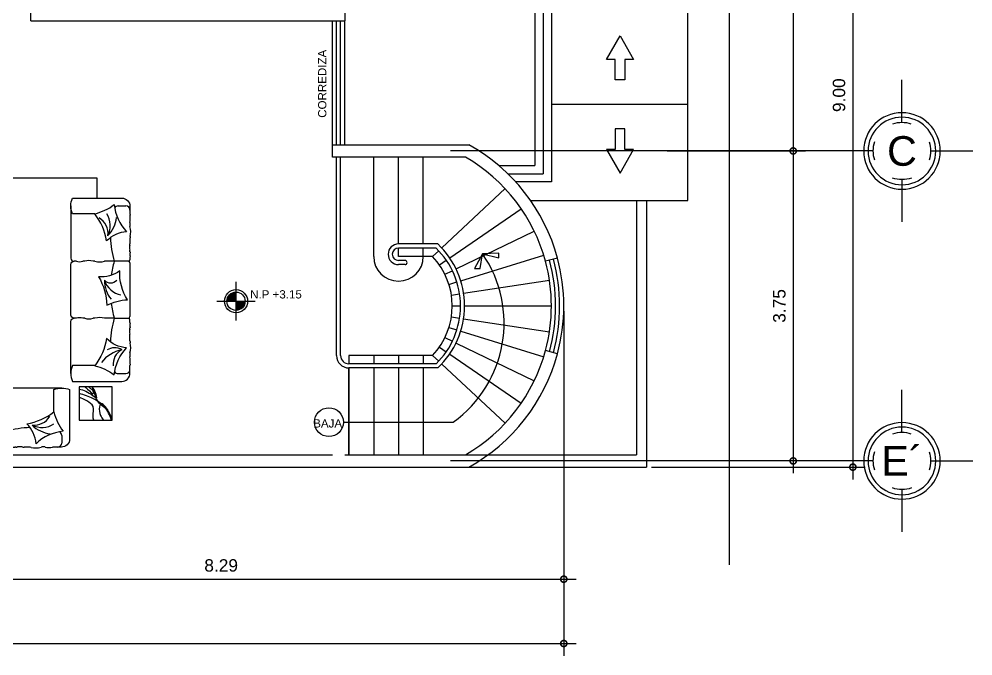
# Model space of a CAD drawing. Header units: inches. Extents: x -370 to 18, y -197 to 199.
# Drawn here: x -274.27 to -262.73, y 103 to 110.7 of the extents above; entities that cross this region are included whole.
import ezdxf
from ezdxf.enums import TextEntityAlignment as Align

# ---------------------------------------------------------------- set-up
doc = ezdxf.new("R2010")
doc.units = ezdxf.units.IN
doc.header["$MEASUREMENT"] = 0
doc.header["$PDMODE"] = 34
doc.header["$PDSIZE"] = 0.2
doc.linetypes.add('CENTER2', pattern=[28.575, 19.05, -3.175, 3.175, -3.175])
doc.layers.add('artefactos', color=1, linetype='Continuous')
doc.layers.add('MUEBLES', color=7, linetype='Continuous')
doc.styles.get("Standard").update_dxf_attribs({"font": 'arial.ttf'})
doc.linetypes.add('ZIGZAG', pattern='A,0.0001,-0.2,[131,ltypeshp.shx,S=0.2,R=0,X=-0.2,Y=0],-0.4,[131,ltypeshp.shx,S=0.2,R=180,X=0.2,Y=0],-0.2', length=0.8001)
doc.dimstyles.new('E100', dxfattribs={"dimtxt": 0.15, "dimasz": 0.15, "dimexe": 0.15, "dimexo": 0.0625, "dimgap": 0.09, "dimtad": 1, "dimzin": 0, "dimdsep": 46, "dimtxsty": 'Standard', "dimblk": 'DOTSMALL', "dimcen": 0.09, "dimdle": 0.15, "dimclrd": 1, "dimclre": 1, "dimclrt": 2, "dimazin": 0, "dimtfac": 1, "dimtofl": 0, "dimtmove": 1, "dimatfit": 1, "dimldrblk": 'OPEN90', "dimfxl": 1, "dimtolj": 1, "dimtzin": 0, "dimarcsym": 0})

# ---------------------------------------------------------------- blocks, each defined once
blk = doc.blocks.new('mueble 3')
at = {"layer": 'artefactos', "color": 1}
for p, q in [((-0.619, 0), (-0.557, 0)), ((-0.324, 0), (0.324, 0)), ((0.619, 0), (0.557, 0)), ((0.619, 0), (0.557, 0)), ((0.964, 0), (0.916, 0)), ((-1.014, -0.142), (-1.014, -0.05)), ((-1.014, -0.142), (-1.014, -0.05)), ((-0.964, 0), (-0.916, 0)), ((-0.459, 0), (-0.462, 0)), ((-0.395, 0), (-0.364, 0)), ((-0.344, -0.02), (-0.344, -0.309)), ((-0.344, -0.02), (-0.344, -0.309)), ((0.344, -0.191), (0.344, -0.02)), ((0.395, 0), (0.364, 0)), ((0.395, 0), (0.364, 0)), ((0.462, 0), (0.459, 0)), ((0.459, 0), (0.462, 0)), ((0.964, 0), (0.916, 0)), ((1.014, -0.142), (1.014, -0.05)), ((-0.344, -0.424), (-0.344, -0.447)), ((-0.344, -0.424), (-0.344, -0.447)), ((-0.344, -0.546), (-0.344, -0.572)), ((-0.344, -0.546), (-0.344, -0.572)), ((-0.344, -0.648), (-0.344, -0.677)), ((-0.344, -0.648), (-0.344, -0.677)), ((-1.014, -0.715), (-0.918, -0.715)), ((1.014, -0.715), (0.918, -0.715))]:
    blk.add_line(p, q, dxfattribs=at)
for points in [[(-0.918, -0.426), (-0.918, -0.696, -0.2), (-1.109, -0.696), (-1.109, -0.1, -0.414214), (-1.009, 0), (-0.964, 0)], [(0.918, -0.426), (0.918, -0.696, 0.2), (1.109, -0.696), (1.109, -0.1, 0.414214), (1.009, 0), (0.964, 0)], [(-0.918, -0.715), (-0.382, -0.715, 0.414214), (-0.344, -0.677, 0.414214)], [(0.344, -0.648), (0.344, -0.677, -0.414214), (0.306, -0.715), (-0.306, -0.715, -0.414214), (-0.344, -0.677)], [(0.918, -0.715), (0.382, -0.715, -0.414214), (0.344, -0.677, -0.414214)]]:
    blk.add_lwpolyline(points, format="xyb", dxfattribs=at)
for points in [[(-0.702, -0.041, 0.188011), (-0.59, -0.283, 0.130529), (-0.92, -0.427, 0.110936), (-1.03, -0.192, 0.162859)], [(-0.227, -0.124, -0.188011), (-0.158, -0.381, -0.130529), (0.188, -0.28, -0.110936), (0.12, -0.029, -0.162859)], [(0.702, -0.041, -0.188011), (0.59, -0.283, -0.130529), (0.92, -0.427, -0.110936), (1.03, -0.192, -0.162859)]]:
    blk.add_lwpolyline(points, format="xyb", close=True, dxfattribs=at)
for points in [[(-0.344, -0.188), (-0.344, -0.309)], [(0.344, -0.188), (0.344, -0.309)], [(0.344, -0.424), (0.344, -0.447)], [(0.344, -0.546), (0.344, -0.572)]]:
    blk.add_lwpolyline(points, dxfattribs=at)
for centre, radius, start, end in [((-0.916, 0.1), 0.1, 270, 278.0558), ((-0.865, -0.261), 0.265, 78.495, 98.0558), ((-0.792, 0.096), 0.1, 258.495, 286.1875), ((-0.699, -0.227), 0.236, 76.2743, 106.1875), ((-0.619, 0.1), 0.1, 256.2743, 270), ((-0.462, 0.1), 0.1, 270, 278.3033), ((-0.428, -0.129), 0.131, 81.6967, 98.3033), ((-0.395, 0.1), 0.1, 261.6967, 270), ((0.395, 0.1), 0.1, 270, 278.3033), ((0.428, -0.129), 0.131, 81.6967, 98.3033), ((0.462, 0.1), 0.1, 261.6967, 270), ((0.619, 0.1), 0.1, 270, 283.7257), ((0.699, -0.227), 0.236, 73.8125, 103.7257), ((0.792, 0.096), 0.1, 253.8125, 281.505), ((0.865, -0.261), 0.265, 81.9442, 101.505), ((0.916, 0.1), 0.1, 261.9442, 270), ((-0.964, -0.05), 0.05, 90, 180), ((-0.557, -0.1), 0.1, 78.1557, 90), ((-0.508, 0.132), 0.137, 258.1557, 281.8443), ((-0.459, -0.1), 0.1, 90, 101.8443), ((-0.364, -0.02), 0.02, 0, 90), ((-0.324, -0.02), 0.02, 90, 180), ((-0.2, -0.054), 0.269, 288.5733, 347.7227), ((0.324, -0.02), 0.02, 0, 90), ((0.364, -0.02), 0.02, 90, 180), ((0.459, -0.1), 0.1, 78.1557, 90), ((0.508, 0.132), 0.137, 258.1557, 281.8443), ((0.557, -0.1), 0.1, 90, 101.8443), ((0.87, -0.187), 0.168, 148.6915, 212.7243), ((1.139, -0.014), 0.421, 191.7546, 231.9312), ((0.902, -0.007), 0.198, 207.9549, 275.6386), ((0.964, -0.05), 0.05, 0, 90), ((-0.964, -0.142), 0.05, 180, 240.317), ((-0.915, -0.527), 0.367, 44.9344, 83.6555), ((-0.659, 0.854), 1.091, 271.5025, 286.7771), ((0, 1.061), 1.299, 254.6304, 262.2964), ((-0.181, -0.236), 0.0985, 312.6465, 49.4641), ((-0.114, 0.058), 0.367, 269.9344, 308.6555), ((0, 1.061), 1.299, 277.2202, 285.3696), ((0.659, 0.854), 1.091, 253.2229, 268.4975), ((0.964, -0.142), 0.05, 299.683, 0), ((-0.774, -0.508), 0.269, 63.5733, 122.7227), ((-0.681, -0.483), 0.217, 83.0467, 149.6684), ((-0.535, -0.366), 0.199, 343.1656, 16.8344), ((0.535, -0.366), 0.199, 163.1656, 196.8344), ((-0.192, -0.497), 0.16, 161.8971, 198.1029), ((0.192, -0.497), 0.16, 341.8971, 18.1029), ((-0.482, -0.61), 0.143, 344.5514, 15.4486), ((0.482, -0.61), 0.143, 164.5514, 195.4486)]:
    blk.add_arc(centre, radius, start, end, dxfattribs=at)
blk = doc.blocks.new('sillon2_pl')
at = {"layer": 'artefactos', "color": 1}
for p, q in [((-1.384, 0.696), (-1.337, 0.696)), ((-1.039, 0.696), (-0.978, 0.696)), ((-0.88, 0.696), (-0.883, 0.696)), ((-0.816, 0.696), (-0.785, 0.696)), ((-0.714, 0.696), (-0.745, 0.696)), ((-0.714, 0.696), (-0.745, 0.696)), ((-0.647, 0.696), (-0.65, 0.696)), ((-0.65, 0.696), (-0.647, 0.696)), ((-0.491, 0.696), (-0.552, 0.696)), ((-0.491, 0.696), (-0.552, 0.696)), ((-0.146, 0.696), (-0.193, 0.696)), ((-0.146, 0.696), (-0.193, 0.696)), ((-1.434, 0.554), (-1.434, 0.646)), ((-1.434, 0.554), (-1.434, 0.646)), ((-0.765, 0.505), (-0.765, 0.676)), ((-0.765, 0.676), (-0.765, 0.387)), ((-0.765, 0.676), (-0.765, 0.387)), ((-0.096, 0.554), (-0.096, 0.646)), ((-0.765, 0.272), (-0.765, 0.249)), ((-0.765, 0.272), (-0.765, 0.249)), ((-0.765, 0.15), (-0.765, 0.124)), ((-0.765, 0.15), (-0.765, 0.124)), ((-0.765, 0.048), (-0.765, 0.019)), ((-0.765, 0.048), (-0.765, 0.019)), ((-1.434, -0.019), (-1.339, -0.019)), ((-0.096, -0.019), (-0.191, -0.019))]:
    blk.add_line(p, q, dxfattribs=at)
for points in [[(-1.339, 0.27), (-1.339, 0, -0.2), (-1.53, 0), (-1.53, 0.596, -0.414214), (-1.43, 0.696), (-1.384, 0.696)], [(-0.191, 0.27), (-0.191, 0, 0.2), (0, 0), (0, 0.596, 0.414214), (-0.1, 0.696), (-0.146, 0.696)], [(-1.339, -0.019), (-0.803, -0.019, 0.414214), (-0.765, 0.019, 0.414214)], [(-0.191, -0.019), (-0.727, -0.019, -0.414214), (-0.765, 0.019, -0.414214)]]:
    blk.add_lwpolyline(points, format="xyb", dxfattribs=at)
for points in [[(-1.123, 0.654, 0.188011), (-1.011, 0.413, 0.130529), (-1.34, 0.269, 0.110936), (-1.451, 0.504, 0.162859)], [(-0.407, 0.654, -0.188011), (-0.519, 0.413, -0.130529), (-0.19, 0.269, -0.110936), (-0.079, 0.504, -0.162859)]]:
    blk.add_lwpolyline(points, format="xyb", close=True, dxfattribs=at)
blk.add_lwpolyline([(-0.765, 0.508), (-0.765, 0.387)], dxfattribs=at)
blk.add_lwpolyline([(-0.765, 0.508), (-0.765, 0.387)], dxfattribs=at)
for centre, radius, start, end in [((-1.384, 0.646), 0.05, 90, 180), ((-1.337, 0.796), 0.1, 270, 278.0558), ((-1.286, 0.435), 0.265, 78.495, 98.0558), ((-1.213, 0.792), 0.1, 258.495, 286.1875), ((-1.119, 0.469), 0.236, 76.2743, 106.1875), ((-1.039, 0.796), 0.1, 256.2743, 270), ((-0.978, 0.596), 0.1, 78.1557, 90), ((-0.929, 0.828), 0.137, 258.1557, 281.8443), ((-0.88, 0.596), 0.1, 90, 101.8443), ((-0.883, 0.796), 0.1, 270, 278.3033), ((-0.849, 0.567), 0.131, 81.6967, 98.3033), ((-0.816, 0.796), 0.1, 261.6967, 270), ((-0.785, 0.676), 0.02, 0, 90), ((-0.745, 0.676), 0.02, 90, 180), ((-0.714, 0.796), 0.1, 270, 278.3033), ((-0.681, 0.567), 0.131, 81.6967, 98.3033), ((-0.647, 0.796), 0.1, 261.6967, 270), ((-0.65, 0.596), 0.1, 78.1557, 90), ((-0.601, 0.828), 0.137, 258.1557, 281.8443), ((-0.552, 0.596), 0.1, 90, 101.8443), ((-0.491, 0.796), 0.1, 270, 283.7257), ((-0.411, 0.469), 0.236, 73.8125, 103.7257), ((-0.317, 0.792), 0.1, 253.8125, 281.505), ((-0.244, 0.435), 0.265, 81.9442, 101.505), ((-0.193, 0.796), 0.1, 261.9442, 270), ((-0.146, 0.646), 0.05, 0, 90), ((-0.239, 0.508), 0.168, 148.6915, 212.7243), ((0.03, 0.681), 0.421, 191.7546, 231.9312), ((-0.207, 0.688), 0.198, 207.9549, 275.6386), ((-1.384, 0.554), 0.05, 180, 240.317), ((-1.335, 0.169), 0.367, 44.9344, 83.6555), ((-1.08, 1.55), 1.091, 271.5025, 286.7771), ((-0.45, 1.55), 1.091, 253.2229, 268.4975), ((-0.146, 0.554), 0.05, 299.683, 0), ((-1.195, 0.188), 0.269, 63.5733, 122.7227), ((-1.102, 0.213), 0.217, 83.0467, 149.6684), ((-0.955, 0.33), 0.199, 343.1656, 16.8344), ((-0.613, 0.199), 0.16, 161.8971, 198.1029), ((-0.903, 0.086), 0.143, 344.5514, 15.4486)]:
    blk.add_arc(centre, radius, start, end, dxfattribs=at)
blk = doc.blocks.new('EJE NORTE NUEVO')
at = {"color": 8}
for p, q in [((0, 3.252), (0, 3.764)), ((-0.347, 2.905), (-0.859, 2.905)), ((0.347, 2.905), (0.859, 2.905))]:
    blk.add_line(p, q, dxfattribs=at)
at = {"color": 2, "linetype": 'CENTER2'}
blk.add_line((0, 2.558), (0, -2.558), dxfattribs=at)
at = {"color": 8}
blk.add_circle((0, 2.905), 0.463, dxfattribs=at)
at = {"color": 4}
blk.add_circle((0, 2.905), 0.409, dxfattribs=at)
at = {"color": 8}
for start, end in [(71.4161, 108.5839), (160.6993, 199.2784), (341.7694, 18.2529), (251.0526, 288.9474)]:
    blk.add_arc((0, 2.905), 0.347, start, end, dxfattribs=at)
at = {"color": 4}
blk.add_attdef('A', text='', height=0.358, dxfattribs=at).set_placement((0, 2.905), align=Align.MIDDLE_CENTER)
blk = doc.blocks.new('_DotSmall')
at = {"color": 0, "linetype": 'ByBlock', "const_width": 0.5}
blk.add_lwpolyline([(-0.0625, 0, 1), (0.0625, 0, 1)], format="xyb", close=True, dxfattribs=at)
blk = doc.blocks.new('*D101')
at = {"color": 1, "lineweight": -2, "transparency": 16777216}
for p, q in [((-267.683, 107.172), (-267.683, 103.778)), ((-275.976, 105.222), (-275.976, 103.778)), ((-276.126, 103.928), (-267.533, 103.928))]:
    blk.add_line(p, q, dxfattribs=at)
at = {"layer": 'DEFPOINTS', "color": 0, "transparency": 16777216}
for p in [(-267.683, 107.234), (-275.976, 105.284), (-267.683, 103.928)]:
    blk.add_point(p, dxfattribs=at)
at = {"color": 1, "lineweight": -2, "transparency": 16777216, "xscale": 0.15, "yscale": 0.15, "zscale": 0.15, "rotation": 180}
blk.add_blockref('_DotSmall', (-275.976, 103.928), dxfattribs=at)
at = {"color": 1, "lineweight": -2, "transparency": 16777216, "xscale": 0.15, "yscale": 0.15, "zscale": 0.15}
blk.add_blockref('_DotSmall', (-267.683, 103.928), dxfattribs=at)
at = {"color": 2, "transparency": 16777216, "insert": (-271.829, 104.094), "char_height": 0.15, "attachment_point": 5}
blk.add_mtext('\\A1;8.29', dxfattribs=at)
blk = doc.blocks.new('_Open90')
at = {"color": 0, "linetype": 'ByBlock', "lineweight": -2}
for p, q in [((0, 0), (-1, 0)), ((-0.5, 0.5), (0, 0)), ((0, 0), (-0.5, -0.5))]:
    blk.add_line(p, q, dxfattribs=at)
blk = doc.blocks.new('*D102')
at = {"color": 1, "lineweight": -2, "transparency": 16777216}
for p, q in [((-285.683, 105.222), (-285.683, 103)), ((-267.683, 105.222), (-267.683, 103)), ((-285.833, 103.15), (-267.533, 103.15))]:
    blk.add_line(p, q, dxfattribs=at)
at = {"layer": 'DEFPOINTS', "color": 0, "transparency": 16777216}
for p in [(-285.683, 105.284), (-267.683, 105.284), (-267.683, 103.15)]:
    blk.add_point(p, dxfattribs=at)
at = {"color": 1, "lineweight": -2, "transparency": 16777216, "xscale": 0.15, "yscale": 0.15, "zscale": 0.15, "rotation": 180}
blk.add_blockref('_DotSmall', (-285.683, 103.15), dxfattribs=at)
at = {"color": 1, "lineweight": -2, "transparency": 16777216, "xscale": 0.15, "yscale": 0.15, "zscale": 0.15}
blk.add_blockref('_DotSmall', (-267.683, 103.15), dxfattribs=at)
at = {"color": 2, "transparency": 16777216, "insert": (-276.683, 103.316), "char_height": 0.15, "attachment_point": 5}
blk.add_mtext('\\A1;18.00', dxfattribs=at)
blk = doc.blocks.new('*D103')
at = {"color": 1, "lineweight": -2, "transparency": 16777216}
for p, q in [((-264.907, 114.359), (-264.907, 108.959)), ((-266.434, 114.209), (-264.757, 114.209)), ((-266.434, 109.109), (-264.757, 109.109))]:
    blk.add_line(p, q, dxfattribs=at)
at = {"layer": 'DEFPOINTS', "color": 0, "transparency": 16777216}
for p in [(-266.496, 114.209), (-266.496, 109.109), (-264.907, 109.109)]:
    blk.add_point(p, dxfattribs=at)
at = {"color": 1, "lineweight": -2, "transparency": 16777216, "xscale": 0.15, "yscale": 0.15, "zscale": 0.15}
for p, rotation in [((-264.907, 114.209), 90), ((-264.907, 109.109), 270)]:
    blk.add_blockref('_DotSmall', p, dxfattribs=dict(at, rotation=rotation))
at = {"color": 2, "transparency": 16777216, "insert": (-265.074, 111.659), "char_height": 0.15, "attachment_point": 5, "rotation": 90}
blk.add_mtext('\\A1;5.10', dxfattribs=at)
blk = doc.blocks.new('*D104')
at = {"color": 1, "lineweight": -2, "transparency": 16777216}
for p, q in [((-264.907, 109.259), (-264.907, 105.209)), ((-266.434, 109.109), (-264.757, 109.109)), ((-264.97, 105.359), (-265.057, 105.359))]:
    blk.add_line(p, q, dxfattribs=at)
at = {"layer": 'DEFPOINTS', "color": 0, "transparency": 16777216}
for p in [(-266.496, 109.109), (-264.907, 105.359), (-264.907, 105.359)]:
    blk.add_point(p, dxfattribs=at)
at = {"color": 1, "lineweight": -2, "transparency": 16777216, "xscale": 0.15, "yscale": 0.15, "zscale": 0.15}
for p, rotation in [((-264.907, 109.109), 90), ((-264.907, 105.359), 270)]:
    blk.add_blockref('_DotSmall', p, dxfattribs=dict(at, rotation=rotation))
at = {"color": 2, "transparency": 16777216, "insert": (-265.074, 107.234), "char_height": 0.15, "attachment_point": 5, "rotation": 90}
blk.add_mtext('\\A1;3.75', dxfattribs=at)
blk = doc.blocks.new('*D105')
at = {"color": 1, "lineweight": -2, "transparency": 16777216}
for p, q in [((-264.185, 114.434), (-264.185, 105.134)), ((-267.77, 114.284), (-264.035, 114.284)), ((-266.62, 105.284), (-264.035, 105.284))]:
    blk.add_line(p, q, dxfattribs=at)
at = {"layer": 'DEFPOINTS', "color": 0, "transparency": 16777216}
for p in [(-267.833, 114.284), (-266.683, 105.284), (-264.185, 105.284)]:
    blk.add_point(p, dxfattribs=at)
at = {"color": 1, "lineweight": -2, "transparency": 16777216, "xscale": 0.15, "yscale": 0.15, "zscale": 0.15}
for p, rotation in [((-264.185, 114.284), 90), ((-264.185, 105.284), 270)]:
    blk.add_blockref('_DotSmall', p, dxfattribs=dict(at, rotation=rotation))
at = {"color": 2, "transparency": 16777216, "insert": (-264.352, 109.784), "char_height": 0.15, "attachment_point": 5, "rotation": 90}
blk.add_mtext('\\A1;9.00', dxfattribs=at)
blk = doc.blocks.new('A$C01451027')
h = blk.add_hatch(color=256)
h.dxf.hatch_style = 1
h.paths.add_polyline_path([(-0.111, 0), (0, 0), (0, 0.111, 0.414214)])
h = blk.add_hatch(color=256)
h.dxf.hatch_style = 1
h.paths.add_polyline_path([(0, 0), (0, -0.111, 0.414214), (0.111, 0)])
at = {"color": 2}
for p, q in [((0, -0.233), (0, 0.233)), ((-0.233, 0), (0.233, 0))]:
    blk.add_line(p, q, dxfattribs=at)
blk.add_circle((0, 0), 0.14, dxfattribs=at)
at = {"color": 3}
blk.add_circle((0, 0), 0.111, dxfattribs=at)

msp = doc.modelspace()

# ---------------------------------------------------------------- linework, layer by layer
at = {"color": 2}
for p, q in [((-267.83296, 114.28411), (-267.83296, 108.73411)), ((-270.43296, 109.18411), (-270.43296, 110.68411)), ((-270.38296, 109.18411), (-270.38296, 110.68411)), ((-266.18296, 109.67161), (-267.83296, 109.67161)), ((-269.98296, 107.83411), (-269.98296, 109.03411)), ((-269.68296, 107.98411), (-269.68296, 109.03411)), ((-269.38296, 107.98411), (-269.38296, 109.03411)), ((-267.83296, 108.73411), (-268.26345, 108.73411)), ((-269.16032, 107.93659), (-268.39355, 108.65392)), ((-269.06353, 107.81613), (-268.19792, 108.41046)), ((-268.98589, 107.68253), (-268.04099, 108.14043)), ((-269.68296, 107.83411), (-269.68296, 107.93411)), ((-269.38296, 107.83411), (-269.38296, 107.93411)), ((-269.26986, 107.83411), (-269.68296, 107.83411)), ((-269.26986, 107.83411), (-269.19683, 107.90243)), ((-268.92914, 107.53881), (-267.92629, 107.84994)), ((-269.18719, 107.73123), (-269.10475, 107.78783)), ((-269.12087, 107.61712), (-269.03088, 107.66073)), ((-269.0724, 107.49436), (-268.97689, 107.52399)), ((-268.89457, 107.3882), (-267.85642, 107.54555)), ((-269.04287, 107.36572), (-268.944, 107.38071)), ((-269.03296, 107.23411), (-268.93296, 107.23411)), ((-268.88296, 107.23411), (-267.83296, 107.23411)), ((-269.04287, 107.1025), (-268.944, 107.08752)), ((-268.89457, 107.08003), (-267.85642, 106.92268)), ((-269.0724, 106.97387), (-268.97689, 106.94424)), ((-268.92914, 106.92942), (-267.92629, 106.61828)), ((-269.12087, 106.85111), (-269.03088, 106.8075)), ((-268.98589, 106.78569), (-268.04099, 106.32779)), ((-269.18719, 106.737), (-269.10475, 106.6804)), ((-269.06353, 106.65209), (-268.19792, 106.05777)), ((-269.26986, 106.63411), (-270.28296, 106.63411)), ((-270.28296, 106.63411), (-270.28296, 106.53411)), ((-269.98296, 106.63411), (-269.98296, 106.53411)), ((-269.68296, 106.63411), (-269.68296, 106.53411)), ((-269.38296, 106.63411), (-269.38296, 106.53411)), ((-269.26986, 106.63411), (-269.19683, 106.5658)), ((-270.28296, 106.48411), (-270.28296, 105.43411)), ((-270.28296, 105.43411), (-270.28296, 106.48411)), ((-269.98296, 106.48411), (-269.98296, 105.43411)), ((-269.68296, 106.48411), (-269.68296, 105.43411)), ((-269.38296, 106.48411), (-269.38296, 105.43411)), ((-269.16032, 106.53164), (-268.39355, 105.81431))]:
    msp.add_line(p, q, dxfattribs=at)
at = {"color": 3}
for p, q in [((-267.93296, 114.18411), (-267.93296, 108.83411)), ((-268.03296, 114.08411), (-268.03296, 108.93411)), ((-270.43296, 106.63411), (-270.43296, 109.03411)), ((-270.38296, 106.63411), (-270.38296, 109.03411)), ((-268.47068, 108.93411), (-268.03296, 108.93411)), ((-268.36036, 108.83411), (-267.93296, 108.83411)), ((-269.20778, 107.98411), (-269.68296, 107.98411)), ((-269.22785, 107.93411), (-269.68296, 107.93411)), ((-269.6037, 107.78411), (-269.68296, 107.78411)), ((-269.6037, 107.73411), (-269.68296, 107.73411)), ((-270.38296, 106.63411), (-270.38296, 106.63411)), ((-269.22785, 106.53411), (-270.28296, 106.53411)), ((-269.20778, 106.48411), (-270.28296, 106.48411))]:
    msp.add_line(p, q, dxfattribs=at)
at = {"color": 8}
for p, q in [((-265.68296, 113.16411), (-265.68296, 104.10157)), ((-266.80296, 108.50911), (-266.80296, 105.43411)), ((-266.68296, 108.50911), (-266.68296, 105.28411))]:
    msp.add_line(p, q, dxfattribs=at)
at = {"color": 4}
for p, q in [((-270.33296, 111.33411), (-270.33296, 110.68411)), ((-274.13296, 110.68411), (-274.13296, 110.83411)), ((-274.13296, 110.68411), (-270.33296, 110.68411)), ((-270.48296, 109.18411), (-268.83296, 109.18411)), ((-270.48296, 109.03411), (-270.48296, 109.18411)), ((-268.87239, 109.03411), (-270.48296, 109.03411)), ((-267.75959, 107.81348), (-267.90444, 107.77448)), ((-267.75959, 106.65475), (-267.90444, 106.69375)), ((-275.9008, 105.43411), (-270.48296, 105.43411)), ((-270.33296, 105.43411), (-266.80296, 105.43411)), ((-285.68296, 105.28411), (-266.68296, 105.28411))]:
    msp.add_line(p, q, dxfattribs=at)
at = {"color": 1}
for p, q in [((-270.48296, 109.18411), (-270.48296, 110.68411)), ((-270.33296, 109.18411), (-270.33296, 110.68411)), ((-270.33296, 109.18411), (-270.33296, 110.68411))]:
    msp.add_line(p, q, dxfattribs=at)
at = {"color": 1, "ltscale": 0.3}
msp.add_lwpolyline([(-268.08378, 108.50911), (-268.08378, 108.50911), (-266.18296, 108.50911), (-266.18296, 110.83411), (-267.83296, 110.83411)], dxfattribs=at)
at = {"color": 8}
for points in [[(-268.66531, 107.86468), (-268.76184, 107.68806), (-268.69359, 107.68806), (-268.66531, 107.86468), (-268.46765, 107.81498), (-268.46765, 107.87138), (-268.66531, 107.86468)], [(-270.35006, 105.82795), (-269.02069, 105.82795)]]:
    msp.add_lwpolyline(points, dxfattribs=at)
at = {"color": 1}
msp.add_circle((-270.52474, 105.82795), 0.17468, dxfattribs=at)
at = {"color": 4}
for radius, start, end in [(2.22826, 15.070493, 61.059412), (2.07826, 15.070493, 60.009556), (2.07826, 299.990444, 344.929507), (2.22826, 298.940588, 344.929507)]:
    msp.add_arc((-269.91122, 107.23411), radius, start, end, dxfattribs=at)
at = {"color": 3}
for centre, radius, start, end in [((-269.68296, 107.85911), 0.125, 90, 270), ((-269.68296, 107.85911), 0.075, 90, 270), ((-269.91122, 107.23411), 0.97826, 314.311253, 45.688747), ((-269.91122, 107.23411), 1.02826, 313.16498, 46.83502), ((-269.6037, 107.75911), 0.025, 270, 90), ((-270.28296, 106.63411), 0.15, 180, 270), ((-270.28296, 106.63411), 0.1, 180, 270)]:
    msp.add_arc(centre, radius, start, end, dxfattribs=at)
at = {"color": 2}
for centre, radius, start, end in [((-269.68296, 107.83411), 0.3, 180, 0), ((-269.91122, 107.23411), 0.87826, 316.908275, 43.091725), ((-269.91122, 107.23411), 2.12826, 344.929507, 15.070493), ((-269.91122, 107.23411), 2.17826, 344.929507, 15.070493)]:
    msp.add_arc(centre, radius, start, end, dxfattribs=at)
at = {"color": 8}
msp.add_arc((-269.88398, 107.02795), 1.47826, 305.731292, 34.47338, dxfattribs=at)
at = {"color": 1}
for radius in [2.22826, 2.07826]:
    msp.add_arc((-269.91122, 107.23411), radius, 344.929507, 15.070493, dxfattribs=at)
at = {"color": 8, "transparency": 33554610}
for points, knots in [([(-273.54669, 106.22858), (-273.49552, 106.21504), (-273.42814, 106.19197), (-273.31998, 106.09817), (-273.35291, 106.19544), (-273.37355, 106.23469), (-273.38474, 106.2541)], [0.030762091, 0.030762091, 0.030762091, 0.030762091, 0.212500056, 0.262837556, 0.324776458, 0.402059486, 0.402059486, 0.402059486, 0.402059486]), ([(-273.47749, 106.2541), (-273.46697, 106.24772), (-273.42857, 106.21827), (-273.3761, 106.14164), (-273.37328, 106.21238), (-273.40584, 106.2283), (-273.42175, 106.24633), (-273.42771, 106.2541)], [0.089571917, 0.089571917, 0.089571917, 0.089571917, 0.123298599, 0.209983081, 0.237800499, 0.28058114, 0.309924205, 0.309924205, 0.309924205, 0.309924205]), ([(-273.20177, 105.97616), (-273.25032, 106.00767), (-273.3222, 106.06209), (-273.36106, 106.1734), (-273.38017, 106.22946), (-273.38855, 106.2541)], [0.044725769, 0.044725769, 0.044725769, 0.044725769, 0.211997224, 0.311422355, 0.389827232, 0.389827232, 0.389827232, 0.389827232]), ([(-273.15704, 105.8541), (-273.17657, 105.91231), (-273.22448, 106.01763), (-273.3772, 106.12142), (-273.48815, 106.1583), (-273.54669, 106.175)], [0.108157395, 0.108157395, 0.108157395, 0.108157395, 0.288369725, 0.456615328, 0.639197592, 0.639197592, 0.639197592, 0.639197592]), ([(-273.36889, 105.8541), (-273.37547, 105.86889), (-273.38696, 105.91883), (-273.35428, 106.02333), (-273.45561, 106.08711), (-273.51652, 106.11673), (-273.54669, 106.13042)], [0.300502236, 0.300502236, 0.300502236, 0.300502236, 0.355486584, 0.470111582, 0.570415617, 0.671417357, 0.671417357, 0.671417357, 0.671417357]), ([(-273.14669, 105.8541), (-273.15555, 105.88443), (-273.18302, 105.95729), (-273.28058, 106.08708), (-273.31088, 105.98651), (-273.29738, 105.91955), (-273.26716, 105.87178), (-273.25439, 105.8541)], [0.045410099, 0.045410099, 0.045410099, 0.045410099, 0.152450443, 0.283030863, 0.316078995, 0.42146754, 0.486470484, 0.486470484, 0.486470484, 0.486470484])]:
    msp.add_open_spline(points, degree=3, knots=knots, dxfattribs=at)
at = {"layer": 'MUEBLES', "color": 2}
for points in [[(-266.94487, 110.21631), (-266.94487, 109.96805), (-267.05956, 109.96805), (-267.05956, 110.21631), (-267.16686, 110.21631), (-267.00222, 110.50147), (-266.83758, 110.21631), (-266.94487, 110.21631)], [(-266.94487, 109.12692), (-266.94487, 109.37518), (-267.05956, 109.37518), (-267.05956, 109.12692), (-267.16686, 109.12692), (-267.00222, 108.84176), (-266.83758, 109.12692), (-266.94487, 109.12692)]]:
    msp.add_lwpolyline(points, dxfattribs=at)
at = {"layer": 'MUEBLES', "color": 8, "linetype": 'ZIGZAG', "ltscale": 0.05}
for points in [[(-275.19253, 106.04645), (-275.65711, 106.04645), (-275.65711, 108.78354), (-273.80032, 108.78354)], [(-273.80032, 108.78354), (-273.33151, 108.78354), (-273.33151, 108.53914)]]:
    msp.add_lwpolyline(points, dxfattribs=at)
at = {"layer": 'MUEBLES', "color": 2}
msp.add_lwpolyline([(-273.14669, 105.8541), (-273.14669, 106.2541), (-273.54669, 106.2541), (-273.54669, 105.8541)], close=True, dxfattribs=at)

# ---------------------------------------------------------------- block references
ref = msp.add_blockref('EJE NORTE NUEVO', (-266.49608, 109.10911), dxfattribs=dict(xscale=-1, rotation=270))
ref.add_attrib('A', 'C', dxfattribs={"color": 4, "height": 0.35811}).set_placement((-263.59094, 109.10911), align=Align.MIDDLE_CENTER)
msp.add_blockref('A$C01451027', (-271.64929, 107.29135))
ref = msp.add_blockref('EJE NORTE NUEVO', (-266.49608, 105.35911), dxfattribs=dict(xscale=-1, rotation=270))
ref.add_attrib('A', 'E´', dxfattribs={"color": 4, "height": 0.35811}).set_placement((-263.59094, 105.35911), align=Align.MIDDLE_CENTER)
at = {"layer": 'artefactos'}
for name, p, rotation in [('mueble 3', (-272.9322, 107.42989), 270), ('sillon2_pl', (-275.19253, 106.22163), 180)]:
    msp.add_blockref(name, p, dxfattribs=dict(at, rotation=rotation))

# ---------------------------------------------------------------- texts
at = {"color": 2, "insert": (-270.65592, 110.33322), "char_height": 0.1, "attachment_point": 3, "rotation": 90}
msp.add_mtext('CORREDIZA', dxfattribs=at)
at = {"color": 2, "insert": (-270.71487, 105.86308), "char_height": 0.1, "attachment_point": 1}
msp.add_mtext('BAJA', dxfattribs=at)
at = {"layer": 'MUEBLES', "color": 2}
msp.add_text('N.P +3.15', height=0.1, dxfattribs=at).set_placement((-271.4783, 107.32456))

# ---------------------------------------------------------------- dimensions: what is measured, and where the dimension line sits
for base, p1, p2, picture, middle in [((-264.18512, 105.28411), (-267.83296, 114.28411), (-266.68296, 105.28411), '*D105', (-264.35171, 109.78411)), ((-264.90724, 109.10911), (-266.49608, 114.20911), (-266.49608, 109.10911), '*D103', (-265.07382, 111.65911)), ((-264.90724, 105.35911), (-266.49608, 109.10911), (-264.90724, 105.35911), '*D104', (-265.07387, 107.23411))]:
    dim = msp.add_linear_dim(base=base, p1=p1, p2=p2, angle=90, dimstyle='E100')
    dim.commit()
    dim.dimension.update_dxf_attribs({"geometry": picture, "text_midpoint": middle})
for base, p1, p2, picture, middle in [((-267.68296, 103.92776), (-275.9758, 105.28411), (-267.68296, 107.23411), '*D101', (-271.82938, 104.09434)), ((-267.68296, 103.14989), (-285.68296, 105.28411), (-267.68296, 105.28411), '*D102', (-276.68296, 103.31648))]:
    dim = msp.add_linear_dim(base=base, p1=p1, p2=p2, dimstyle='E100')
    dim.commit()
    dim.dimension.update_dxf_attribs({"geometry": picture, "text_midpoint": middle})

doc.saveas('drawing.dxf')
